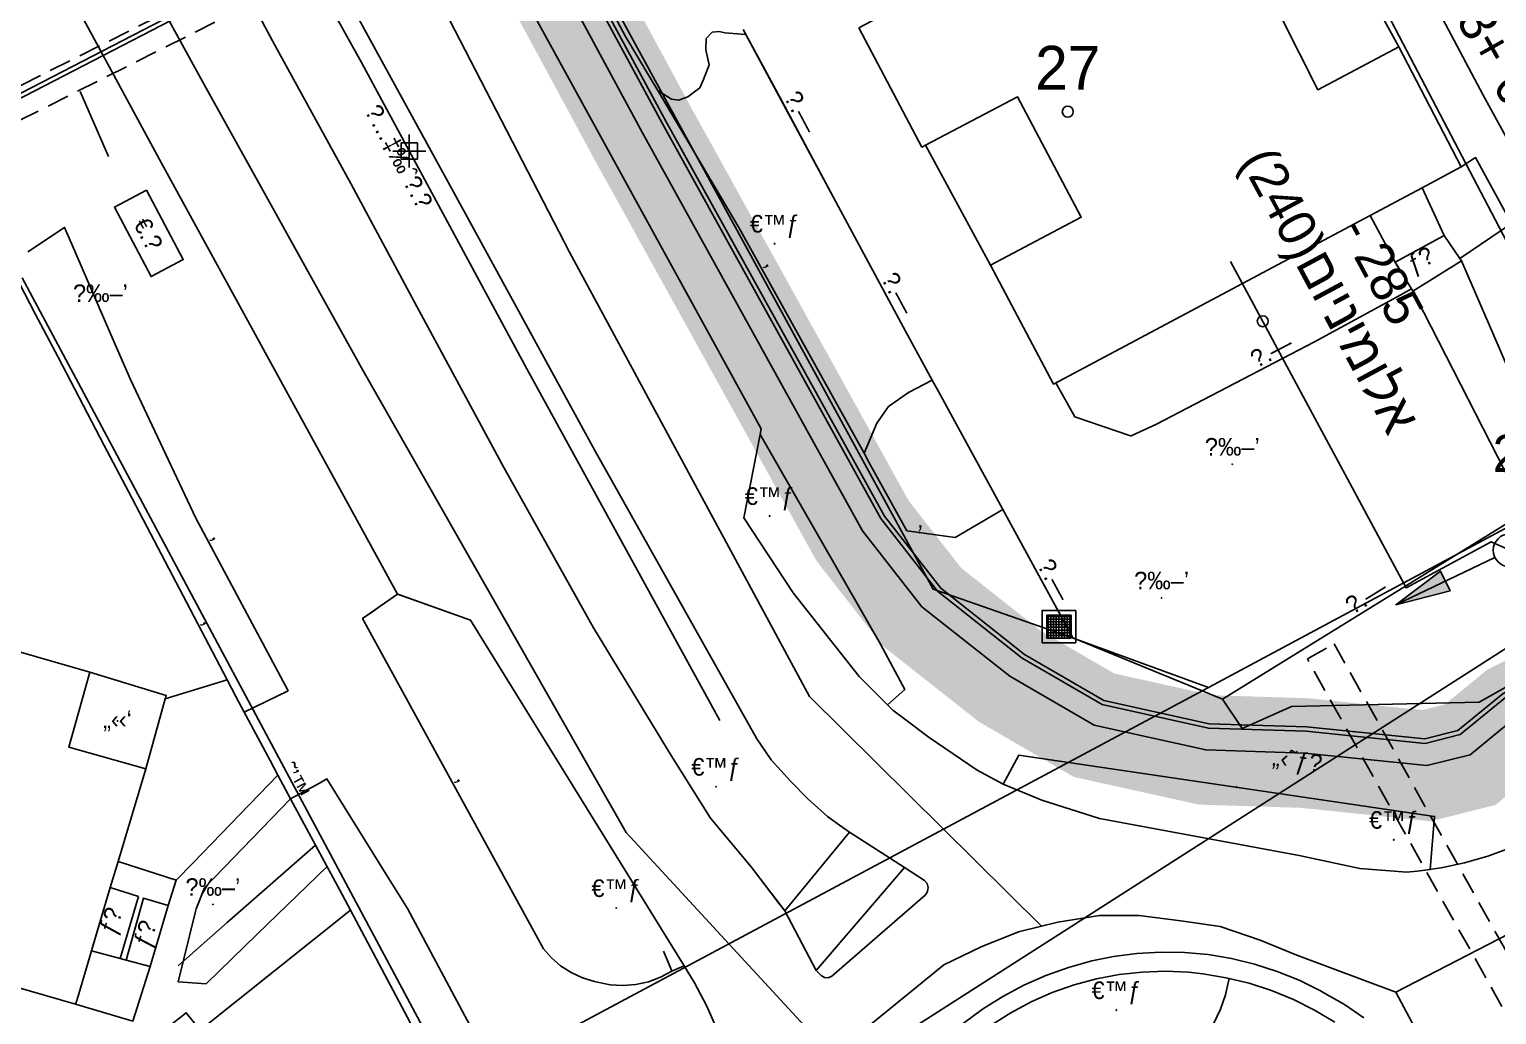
# Model space of a CAD drawing. Header units: metres. Extents: x 218299 to 220222, y 572714 to 574340.
# Drawn here: x 219302.8 to 219369.7, y 573796.1 to 573841 of the extents above; entities that cross this region are included whole.
import ezdxf
from ezdxf.enums import TextEntityAlignment as Align

# ---------------------------------------------------------------- set-up
doc = ezdxf.new("R2010")
doc.units = ezdxf.units.M
doc.header["$MEASUREMENT"] = 0
doc.header["$PDMODE"] = 66
doc.header["$PDSIZE"] = 0.75
doc.linetypes.add('DASH15', pattern=[1.5, 1, -0.5])
for name, color, linetype in [('1601', 44, 'LANDBORDER'), ('1602', 44, 'Continuous'), ('1603', 44, 'Continuous'), ('6011', 10, 'Continuous'), ('6082', 1, 'CABLEUNDPROPOSE03'), ('6151', 102, 'CABLEUNDEXIST03'), ('6311', 7, 'Continuous'), ('6541', 7, 'Continuous'), ('6701', 7, 'DASH15'), ('6910', 102, 'Continuous'), ('6916', 7, 'Continuous'), ('7131', 4, 'Continuous'), ('A_POINTS', 2, 'Continuous'), ('M2200', 253, 'Continuous'), ('M2207', 253, 'Continuous'), ('M2211', 253, 'Continuous'), ('M2401', 7, 'Continuous'), ('M2404', 7, 'Continuous'), ('M2407', 253, 'Continuous'), ('M2408', 253, 'Continuous'), ('M2412', 253, 'Continuous'), ('M2420', 253, 'Continuous'), ('m2440', 253, 'Continuous'), ('m2511', 253, 'Continuous'), ('M2601', 253, 'Continuous'), ('M2602', 253, 'Continuous'), ('M2605', 253, 'Continuous'), ('M2612', 253, 'Continuous'), ('M2804', 253, 'Continuous'), ('M2809', 253, 'Continuous'), ('m5260', 253, 'Continuous'), ('PLTMarker', 51, 'Continuous')]:
    doc.layers.add(name, color=color, linetype=linetype)
doc.styles.add('HEBTXT', font='HEBTXT')
doc.styles.add('MAVAT_HEBTXT', font='HEBTXT')
doc.linetypes.add('CABLEUNDEXIST03', pattern='A,3.5,[222,elecad.shx,S=0.01,R=0,X=0,Y=0],1.5', length=5)
doc.linetypes.add('CABLEUNDPROPOSE03', pattern='A,2,[222,elecad.shx,S=0.01,R=0,X=0,Y=0],2,-1', length=5)
doc.linetypes.add('LANDBORDER', pattern='A,6.25,[208,elecad.shx,S=0.02,R=0,X=-0.6,Y=0],12.5,[208,elecad.shx,S=0.02,R=180,X=0.6,Y=0],6.25', length=25)

# ---------------------------------------------------------------- blocks, each defined once
blk = doc.blocks.new('6910')
at = {"layer": 'A_POINTS'}
blk.add_circle((0, 0), 0.25, dxfattribs=at)
at = {"color": 0, "style": 'HEBTXT', "flags": 1}
blk.add_attdef('CODE', (-2.918, 6.399), '', height=1.7, dxfattribs=at)
at = {"color": 0, "style": 'HEBTXT'}
for tag, p in [('PATH', (0.169, 4.708)), ('HTCH', (0.169, 2.708))]:
    blk.add_attdef(tag, text='', height=1.7, dxfattribs=at).set_placement(p, align=Align.MIDDLE_CENTER)
blk = doc.blocks.new('6311')
at = {"color": 0}
for p, q in [((0.188, -0.726), (0.188, 0.726)), ((0.219, -0.717), (0.219, 0.717)), ((0.25, -0.707), (0.25, 0.707)), ((0.281, -0.695), (0.281, 0.695)), ((0.312, -0.682), (0.312, 0.682)), ((0.344, -0.667), (0.344, 0.667)), ((0.375, -0.65), (0.375, 0.65)), ((0.406, -0.63), (0.406, 0.63)), ((0.438, -0.609), (0.438, 0.609)), ((0.469, -0.585), (0.469, 0.585)), ((0.5, -0.559), (0.5, 0.559)), ((0.531, -0.529), (0.531, 0.529)), ((0.562, -0.496), (0.562, 0.496)), ((0.594, -0.458), (0.594, 0.458)), ((0.625, -0.415), (0.625, 0.415)), ((0.656, -0.363), (0.656, 0.363)), ((0.688, -0.3), (0.688, 0.3)), ((0.719, -0.214), (0.719, 0.214))]:
    blk.add_line(p, q, dxfattribs=at)
blk.add_circle((0, 0), 0.75, dxfattribs=at)
at = {"color": 0, "style": 'HEBTXT'}
blk.add_attdef('POLE_NUM', (1.75, 1.75), '', height=1.7, dxfattribs=at)
at = {"color": 0, "style": 'HEBTXT', "flags": 1}
blk.add_attdef('MAP_TYPE', (1.734, -1.264), '', height=1.7, dxfattribs=at)
blk = doc.blocks.new('6541')
at = {"color": 0}
blk.add_lwpolyline([(0.75, -0.002), (5.75, -0.002), (3.25, 0.498), (3.25, -0.502), (5.75, -0.002)], dxfattribs=at)
blk.add_solid([(3.25, -0.502), (3.25, 0.498), (5.75, -0.002)], dxfattribs=at)
blk = doc.blocks.new('1603')
at = {"layer": 'A_POINTS'}
blk.add_circle((0, 0), 0.25, dxfattribs=at)
at = {"color": 0, "style": 'HEBTXT'}
blk.add_attdef('PARCEL_NUM', text='', height=2, dxfattribs=at).set_placement((0, 1), align=Align.CENTER)
at = {"color": 0, "style": 'HEBTXT', "flags": 1}
blk.add_attdef('LOT_NUM', text='', height=2, dxfattribs=at).set_placement((0, -2.5), align=Align.CENTER)
blk = doc.blocks.new('6916')
at = {"layer": 'A_POINTS'}
blk.add_circle((0, 0), 0.25, dxfattribs=at)
at = {"color": 0, "style": 'HEBTXT'}
for tag, p in [('HTCH', (0.006, 3.527)), ('PIPE', (0.049, 1.33))]:
    blk.add_attdef(tag, text='', height=1.7, dxfattribs=at).set_placement(p, align=Align.MIDDLE_CENTER)
blk = doc.blocks.new('M2804')
blk.add_circle((0, 0), 0.025)
at = {"style": 'MAVAT_HEBTXT'}
blk.add_attdef('NAME', text='', height=0.8, dxfattribs=at).set_placement((0, 1.59), align=Align.MIDDLE)
blk = doc.blocks.new('5260')
h = blk.add_hatch()
h.set_pattern_fill('NET', color=256, scale=2, style=0)
h.paths.add_polyline_path([(1.17, 1.06), (-1.04, 1.06), (-1.04, -1.02), (1.17, -1.02)])
for points in [[(1.6, 1.49), (1.6, -1.45), (-1.47, -1.45), (-1.47, 1.49)], [(1.17, 1.06), (1.17, -1.02), (-1.04, -1.02), (-1.04, 1.06)]]:
    blk.add_lwpolyline(points, close=True)
at = {"style": 'HEBTXT'}
blk.add_attdef('HEIGHT', (1.94, 1.56), '', height=0.8, dxfattribs=at)
blk = doc.blocks.new('M2207')
blk.add_circle((0, 0), 0.025)
at = {"style": 'MAVAT_HEBTXT'}
blk.add_attdef('NAME', text='', height=0.8, dxfattribs=at).set_placement((0, 1.59), align=Align.MIDDLE)
blk = doc.blocks.new('M2211')
blk.add_circle((0, 0), 0.025)
at = {"style": 'MAVAT_HEBTXT'}
blk.add_attdef('NAME', text='', height=0.8, dxfattribs=at).set_placement((0, 1.59), align=Align.MIDDLE)
blk = doc.blocks.new('M2408')
blk.add_circle((0, 0), 0.025)
at = {"style": 'MAVAT_HEBTXT'}
blk.add_attdef('NAME', text='', height=0.8, dxfattribs=at).set_placement((0, 1.59), align=Align.MIDDLE)
blk = doc.blocks.new('M2412')
blk.add_circle((0, 0), 0.025)
at = {"style": 'MAVAT_HEBTXT'}
blk.add_attdef('NAME', text='', height=0.8, dxfattribs=at).set_placement((0, 1.59), align=Align.MIDDLE)
blk = doc.blocks.new('M2601')
blk.add_circle((0, 0), 0.025)
at = {"style": 'MAVAT_HEBTXT'}
blk.add_attdef('NAME', text='', height=0.8, dxfattribs=at).set_placement((0, 1.59), align=Align.MIDDLE)
blk = doc.blocks.new('M2605')
blk.add_circle((0, 0), 0.025)
at = {"style": 'MAVAT_HEBTXT'}
blk.add_attdef('NAME', text='', height=0.8, dxfattribs=at).set_placement((0, 1.59), align=Align.MIDDLE)
blk = doc.blocks.new('M2612')
blk.add_circle((0, 0), 0.025)
at = {"style": 'MAVAT_HEBTXT'}
blk.add_attdef('NAME', text='', height=0.8, dxfattribs=at).set_placement((0, 1.59), align=Align.MIDDLE)
blk = doc.blocks.new('M2809')
blk.add_circle((0, 0), 0.025)
at = {"style": 'MAVAT_HEBTXT'}
blk.add_attdef('NAME', text='', height=0.8, dxfattribs=at).set_placement((0, 1.59), align=Align.MIDDLE)
blk = doc.blocks.new('2511')
blk.add_point((0, 0))
at = {"style": 'HEBTXT'}
blk.add_attdef('TYPE', text='', height=0.8, dxfattribs=at).set_placement((0, 1.12), align=Align.MIDDLE)
blk = doc.blocks.new('111')
at = {"layer": 'M2200'}
blk.add_polyline3d([(219340.636, 573841.058, 610.74), (219359.427, 573850.993, 610.635), (219359.427, 573850.993, 610.635), (219362.27, 573845.616, 610.53), (219362.275, 573845.586, 610.574), (219362.275, 573845.586, 610.574), (219359.655, 573844.144, 610.574), (219360.726, 573841.999, 609.314), (219359.869, 573841.545, 610.574), (219361.546, 573838.24, 610.53), (219365.235, 573840.19, 610.53), (219365.235, 573840.19, 610.53), (219368.078, 573834.723, 610.426), (219368.078, 573834.723, 610.426), (219366.293, 573833.772, 610.436), (219363.931, 573832.514, 610.449), (219349.502, 573824.83, 610.53), (219346.636, 573830.251, 610.635), (219346.636, 573830.251, 610.635), (219350.762, 573832.433, 610.635), (219347.859, 573837.925, 610.53), (219343.672, 573835.712, 610.53), (219343.508, 573835.625, 610.53)], close=True, dxfattribs=at)
blk.add_polyline3d([(219288.58, 573816.613, 593.092), (219305.602, 573811.712, 593.017), (219305.602, 573811.712, 593.017), (219304.634, 573808.288, 593.017), (219304.634, 573808.288, 593.017), (219308.145, 573807.3, 593.017), (219308.145, 573807.3, 593.017), (219308.145, 573807.3, 593.017), (219306.888, 573803.085, 593.032), (219306.888, 573803.085, 593.032), (219306.531, 573801.889, 593.036), (219305.69, 573799.068, 593.046), (219305.675, 573799.017, 593.046), (219305.014, 573796.801, 593.054), (219304.949, 573796.584, 593.055), (219304.949, 573796.584, 593.055), (219284.057, 573802.612, 593.055)], dxfattribs=at)
at = {"layer": 'M2207'}
for points in [[(219308.145, 573807.3, 587.617), (219309.036, 573810.494, 587.617), (219309.077, 573810.643, 587.617), (219309.077, 573810.643, 587.617), (219305.602, 573811.712, 587.617), (219304.634, 573808.288, 587.617), (219308.145, 573807.3, 587.617)], [(219319.721, 573793.362, 587.58), (219313.866, 573788.688, 587.58), (219309.288, 573794.403, 587.58), (219309.813, 573794.824, 587.58), (219309.214, 573795.572, 586.83), (219309.987, 573796.191, 586.83), (219310.628, 573795.391, 587.58), (219317.474, 573800.865, 586.755), (219317.474, 573800.865, 586.755), (219320.975, 573794.263, 586.755), (219319.825, 573793.233, 586.755)]]:
    blk.add_polyline3d(points, close=True, dxfattribs=at)
at = {"layer": 'M2211'}
blk.add_polyline3d([(219308.184, 573833.671, 586.623), (219309.857, 573830.505, 586.623), (219308.387, 573829.728, 586.623), (219306.714, 573832.895, 586.623), (219308.184, 573833.671, 586.623)], close=True, dxfattribs=at)
at = {"layer": 'M2401'}
for points in [[(219324.037, 573844.934, 595.067), (219336.183, 573822.79, 595.067), (219336.133, 573822.529, 595.067), (219335.398, 573818.736, 595.067), (219337.635, 573815.328, 595.067), (219340.642, 573811.516, 595.067), (219341.934, 573810.225, 595.067), (219342.184, 573809.975, 595.067), (219342.671, 573809.609, 595.067), (219343.84, 573808.731, 595.067), (219346.024, 573807.235, 595.067), (219347.209, 573806.61, 595.067), (219348.962, 573805.879, 595.067), (219351.601, 573805.037, 595.067), (219360.691, 573803.36, 595.067), (219363.46, 573802.755, 595.067), (219365.593, 573802.597, 595.067), (219366.065, 573802.638, 595.067), (219366.662, 573802.721, 595.067), (219366.716, 573802.729, 595.067), (219367.154, 573802.79, 595.067), (219368.228, 573803.02, 595.067), (219369.283, 573803.327, 595.067), (219370.313, 573803.709, 595.067)], [(219371.154, 573834.202, 595.067), (219369.081, 573838, 595.067), (219365.894, 573843.992, 595.067), (219364.416, 573846.832, 595.067), (219361.81, 573851.678, 595.067), (219360.158, 573854.929, 595.067), (219359.86, 573855.516, 595.067), (219358.25, 573858.365, 595.067), (219358.235, 573858.393, 595.067), (219357.638, 573859.45, 595.067), (219354.909, 573864.446, 595.067), (219359.255, 573866.867, 595.067), (219360.326, 573867.464, 595.067), (219369.683, 573872.39, 595.067)], [(219310.027, 573847.729, 581.248), (219314.026, 573840.271, 581.248), (219317.497, 573833.945, 581.248), (219320.499, 573828.362, 581.248), (219324.461, 573821.033, 581.248), (219328.551, 573813.732, 581.248), (219332.08, 573807.915, 581.248), (219333.88, 573805.048, 581.248), (219335.729, 573802.845, 581.248), (219337.255, 573800.829, 581.248), (219338.683, 573798.112, 581.248), (219338.867, 573797.937, 581.248), (219338.908, 573797.892, 581.248), (219339.061, 573797.802, 581.248), (219339.238, 573797.788, 581.248), (219339.403, 573797.852, 581.248), (219343.658, 573801.554, 581.248), (219343.662, 573801.557, 581.248), (219343.765, 573801.714, 581.248), (219343.793, 573801.899, 581.248), (219343.743, 573802.079, 581.248), (219343.623, 573802.222, 581.248), (219342.712, 573802.804, 581.248), (219340.209, 573804.42, 581.248), (219339.747, 573804.743, 581.248), (219339.197, 573805.128, 581.248), (219338.302, 573805.936, 581.248), (219337.525, 573806.739, 581.248), (219336.639, 573807.712, 581.248), (219335.992, 573808.671, 581.248), (219328.604, 573821.809, 581.248), (219322.182, 573833.566, 581.248), (219317.147, 573842.746, 581.248)], [(219334.108, 573795.59, 576.334), (219333.684, 573796.523, 576.334), (219333.287, 573797.291, 576.334), (219333.15, 573797.546, 576.334), (219332.811, 573798.094, 576.334), (219332.667, 573798.327, 576.334), (219322.942, 573814.079, 576.334), (219319.622, 573815.254, 576.334), (219319.617, 573815.264, 576.334), (219308.771, 573835.068, 576.334), (219297.972, 573854.979, 576.334)], [(219345.377, 573795.706, 585.508), (219346.26, 573796.355, 585.508), (219347.188, 573796.937, 585.508), (219348.155, 573797.451, 585.508), (219349.157, 573797.892, 585.508), (219350.189, 573798.259, 585.508), (219351.245, 573798.549, 585.508), (219352.231, 573798.748, 585.508), (219353.303, 573798.89, 585.508), (219354.383, 573798.953, 585.508), (219355.464, 573798.935, 585.508), (219356.54, 573798.838, 585.508), (219357.607, 573798.662, 585.508), (219358.658, 573798.407, 585.508), (219359.687, 573798.075, 585.508), (219360.688, 573797.668, 585.508), (219361.657, 573797.188, 585.508), (219361.819, 573797.098, 585.508), (219362.75, 573796.565, 585.508), (219363.639, 573795.964, 585.508)], [(219346.659, 573795.628, 584.894), (219347.55, 573796.192, 584.894), (219348.48, 573796.687, 584.894), (219349.446, 573797.111, 584.894), (219350.441, 573797.46, 584.894), (219351.459, 573797.732, 584.894), (219352.496, 573797.927, 584.894), (219353.544, 573798.042, 584.894), (219354.598, 573798.078, 584.894), (219355.651, 573798.033, 584.894), (219356.303, 573797.966, 584.894), (219357.365, 573797.787, 584.894), (219358.412, 573797.531, 584.894), (219359.436, 573797.197, 584.894), (219360.433, 573796.788, 584.894), (219361.397, 573796.307, 584.894), (219362.323, 573795.755, 584.894)]]:
    blk.add_polyline3d(points, dxfattribs=at)
at = {"layer": 'M2404'}
for points in [[(219369.683, 573872.39, 593.529), (219360.326, 573867.464, 593.529), (219359.255, 573866.867, 593.529), (219354.909, 573864.446, 593.529), (219357.638, 573859.45, 593.529), (219358.235, 573858.393, 593.529), (219358.25, 573858.365, 593.529), (219359.86, 573855.516, 593.529), (219360.158, 573854.929, 593.529), (219361.81, 573851.678, 593.529), (219364.416, 573846.832, 593.529), (219365.894, 573843.992, 593.529), (219369.081, 573838, 593.529), (219371.154, 573834.202, 593.529)], [(219370.313, 573803.709, 593.529), (219369.283, 573803.327, 593.529), (219368.228, 573803.02, 593.529), (219367.154, 573802.79, 593.529), (219366.716, 573802.729, 593.529), (219366.662, 573802.721, 593.529), (219366.065, 573802.638, 593.529), (219365.593, 573802.597, 593.529), (219363.46, 573802.755, 593.529), (219360.691, 573803.36, 593.529), (219351.601, 573805.037, 593.529), (219348.962, 573805.879, 593.529), (219347.209, 573806.61, 593.529), (219346.024, 573807.235, 593.529), (219343.84, 573808.731, 593.529), (219342.671, 573809.609, 593.529), (219342.184, 573809.975, 593.529), (219341.934, 573810.225, 593.529), (219340.642, 573811.516, 593.529), (219337.635, 573815.328, 593.529), (219335.398, 573818.736, 593.529), (219336.133, 573822.529, 593.529), (219336.183, 573822.79, 593.529), (219324.037, 573844.934, 593.529)], [(219334.108, 573795.59, 576.334), (219333.684, 573796.523, 576.334), (219333.287, 573797.291, 576.334), (219333.15, 573797.546, 576.334), (219332.811, 573798.094, 576.334), (219332.667, 573798.327, 576.334), (219322.942, 573814.079, 576.334), (219319.622, 573815.254, 576.334), (219319.617, 573815.264, 576.334), (219308.771, 573835.068, 576.334), (219297.972, 573854.979, 576.334)], [(219306.906, 573861.037, 583.558), (219307.127, 573860.834, 583.558), (219307.687, 573860.003, 583.558), (219309.055, 573857.546, 583.558), (219310.379, 573855.128, 583.558), (219311.13, 573853.805, 583.558), (219313.008, 573850.367, 583.558), (219317.147, 573842.746, 583.558), (219322.182, 573833.566, 583.558), (219328.604, 573821.809, 583.558), (219335.992, 573808.671, 583.558), (219336.639, 573807.712, 583.558), (219337.525, 573806.739, 583.558), (219338.302, 573805.936, 583.558), (219339.197, 573805.128, 583.558), (219339.747, 573804.743, 583.558), (219340.209, 573804.42, 583.558)], [(219337.255, 573800.829, 584.832), (219335.729, 573802.845, 584.832), (219333.88, 573805.048, 584.832), (219332.08, 573807.915, 584.832), (219328.551, 573813.732, 584.832), (219324.461, 573821.033, 584.832), (219320.499, 573828.362, 584.832), (219317.497, 573833.945, 584.832), (219314.026, 573840.271, 584.832), (219310.027, 573847.729, 584.832), (219305.553, 573855.966, 584.832), (219303.885, 573859.317, 584.832)], [(219342.712, 573802.804, 584.907), (219343.623, 573802.222, 584.907), (219343.743, 573802.079, 584.907), (219343.793, 573801.899, 584.907), (219343.765, 573801.714, 584.907), (219343.662, 573801.557, 584.907), (219343.658, 573801.554, 584.907), (219339.403, 573797.852, 584.907), (219339.238, 573797.788, 584.907), (219339.061, 573797.802, 584.907), (219338.908, 573797.892, 584.907), (219338.867, 573797.937, 584.907), (219338.683, 573798.112, 584.907)], [(219345.377, 573795.706, 585.508), (219346.26, 573796.355, 585.508), (219347.188, 573796.937, 585.508), (219348.155, 573797.451, 585.508), (219349.157, 573797.892, 585.508), (219350.189, 573798.259, 585.508), (219351.245, 573798.549, 585.508), (219352.231, 573798.748, 585.508), (219353.303, 573798.89, 585.508), (219354.383, 573798.953, 585.508), (219355.464, 573798.935, 585.508), (219356.54, 573798.838, 585.508), (219357.607, 573798.662, 585.508), (219358.658, 573798.407, 585.508), (219359.687, 573798.075, 585.508), (219360.688, 573797.668, 585.508), (219361.657, 573797.188, 585.508), (219361.819, 573797.098, 585.508), (219362.75, 573796.565, 585.508), (219363.639, 573795.964, 585.508)], [(219346.659, 573795.628, 584.894), (219347.55, 573796.192, 584.894), (219348.48, 573796.687, 584.894), (219349.446, 573797.111, 584.894), (219350.441, 573797.46, 584.894), (219351.459, 573797.732, 584.894), (219352.496, 573797.927, 584.894), (219353.544, 573798.042, 584.894), (219354.598, 573798.078, 584.894), (219355.651, 573798.033, 584.894), (219356.303, 573797.966, 584.894), (219357.365, 573797.787, 584.894), (219358.412, 573797.531, 584.894), (219359.436, 573797.197, 584.894), (219360.433, 573796.788, 584.894), (219361.397, 573796.307, 584.894), (219362.323, 573795.755, 584.894)]]:
    blk.add_polyline3d(points, dxfattribs=at)
at = {"layer": 'M2407'}
for points in [[(219367.299, 573831.6, 587.604), (219366.293, 573833.772, 587.814)], [(219365.065, 573830.385, 587.604), (219363.931, 573832.514, 587.604)], [(219368.085, 573830.445, 587.128), (219369.554, 573827.048, 587.035)], [(219365.871, 573829.071, 586.918), (219366.375, 573828.085, 586.883)], [(219366.375, 573828.085, 586.883), (219370.399, 573820.223, 586.603)], [(219369.554, 573827.048, 587.035), (219371.411, 573822.752, 586.918), (219372.22, 573821.385, 586.813)], [(219314.165, 573807.021, 584.549), (219310.287, 573803.012, 584.549)], [(219310.402, 573800.75, 584.545), (219310.445, 573800.925, 584.549), (219310.816, 573801.883, 584.549), (219314.747, 573805.938, 584.549)], [(219310.287, 573803.012, 584.549), (219309.527, 573802.227, 584.549)], [(219316.405, 573802.854, 584.399), (219313.228, 573799.77, 584.399)], [(219313.228, 573799.77, 584.399), (219310.901, 573797.511, 584.399), (219309.628, 573797.6, 584.474), (219310.402, 573800.75, 584.545)]]:
    blk.add_polyline3d(points, dxfattribs=at)
at = {"layer": 'M2408'}
for points in [[(219362.275, 573845.586, 587.88), (219365.235, 573840.19, 587.88)], [(219341.934, 573810.225, 584.899), (219342.327, 573810.57, 584.899), (219342.721, 573810.915, 584.899), (219341.616, 573812.981, 584.899), (219336.133, 573822.529, 584.899)], [(219371.052, 573818.688, 586.301), (219373.442, 573814.866, 586.301), (219374.085, 573813.837, 586.301), (219370.181, 573811.072, 586.301), (219369.867, 573810.894, 586.301), (219368.885, 573810.341, 586.301), (219360.343, 573810.144, 586.301), (219359.053, 573809.567, 586.301), (219358.09, 573809.136, 586.301), (219357.195, 573810.481, 586.301)], [(219319.617, 573815.264, 584.43), (219318.821, 573814.709, 584.43), (219318.423, 573814.432, 584.43), (219318.026, 573814.155, 584.43)], [(219366.662, 573802.721, 585.883), (219366.86, 573805.135, 585.883), (219347.92, 573807.932, 585.883), (219347.209, 573806.61, 585.883)], [(219340.209, 573804.42, 584.832), (219337.255, 573800.829, 584.832)], [(219338.683, 573798.112, 584.832), (219342.712, 573802.804, 584.832)], [(219332.667, 573798.327, 584.651), (219332.53, 573798.265, 584.651), (219332.392, 573798.203, 584.651), (219332.255, 573798.141, 584.651), (219332.117, 573798.079, 584.651)]]:
    blk.add_polyline3d(points, dxfattribs=at)
at = {"layer": 'M2412'}
for points in [[(219365.065, 573830.385, 587.709), (219365.065, 573830.385, 587.709), (219367.299, 573831.6, 587.709), (219367.299, 573831.6, 587.709), (219368.015, 573830.558, 587.289), (219368.085, 573830.445, 587.289), (219368.085, 573830.445, 587.289), (219365.871, 573829.071, 587.289), (219365.871, 573829.071, 587.289), (219365.811, 573829.163, 587.289), (219365.071, 573830.375, 587.705)], [(219307.811, 573801.485, 586.145), (219306.977, 573798.665, 587.945), (219305.675, 573799.017, 587.945), (219306.531, 573801.889, 586.145)], [(219309.171, 573801.069, 586.145), (219308.347, 573798.301, 584.72), (219307.248, 573798.593, 584.72), (219308.045, 573801.416, 586.145)]]:
    blk.add_polyline3d(points, close=True, dxfattribs=at)
at = {"layer": 'M2420'}
for points in [[(219365.096, 573797.122), (219392.439, 573811.276), (219429.974, 573831.307), (219433.215, 573833.769), (219469.14, 573853.062), (219510.705, 573873.01), (219550.441, 573890.409), (219551.645, 573890.903), (219560.887, 573894.512), (219572.462, 573899.033), (219655.707, 573935.374), (219664.194, 573940.008), (219678.236, 573945.335), (219725.786, 573965.457), (219733.221, 573968.857), (219744.375, 573973.947), (219829.058, 574010.769)], [(219271.658, 573928.257), (219287.628, 573903.216), (219303.842, 573873.628), (219309.556, 573863.428), (219320.563, 573844.201), (219327.453, 573830.845), (219338.383, 573810.6), (219348.953, 573800.13)], [(219262.7, 573923.19), (219278.664, 573898.004), (219294.397, 573868.441), (219300.023, 573858.1), (219310.828, 573838.455), (219318.051, 573825.43), (219330.028, 573804.409), (219339.414, 573794.23)], [(219368, 573791.69), (219365.096, 573797.122), (219360.59, 573798.81), (219358.91, 573799.5), (219357.09, 573800.12), (219355.3, 573800.38), (219353.41, 573800.62), (219351.59, 573800.62), (219349.7, 573800.31), (219348.953, 573800.13), (219347.91, 573799.88), (219346.2, 573799.19), (219344.5, 573798.38), (219339.414, 573794.23)]]:
    blk.add_lwpolyline(points, dxfattribs=at)
at = {"layer": 'm2440'}
blk.add_polyline3d([(219346.659, 573795.628, 585.111), (219347.55, 573796.192, 585.158), (219348.48, 573796.687, 585.205), (219349.446, 573797.111, 585.251), (219350.441, 573797.46, 585.296), (219351.459, 573797.732, 585.341), (219352.496, 573797.927, 585.384), (219353.544, 573798.042, 585.425), (219354.598, 573798.078, 585.465), (219355.651, 573798.033, 585.503), (219356.303, 573797.966, 585.525), (219357.365, 573797.787, 585.557), (219357.493, 573797.756, 585.561), (219358.412, 573797.531, 585.586), (219359.436, 573797.197, 585.612), (219360.433, 573796.788, 585.635), (219361.397, 573796.307, 585.654), (219362.323, 573795.755, 585.669)], dxfattribs=at)
at = {"layer": 'm2511'}
blk.add_polyline3d([(219304.269, 573860.2, 584.317), (219306.975, 573856.574, 584.317), (219308.827, 573854.353, 584.317), (219310.775, 573852.425, 584.317), (219317.968, 573839.488, 584.317), (219325.506, 573825.53, 584.317), (219334.304, 573809.509, 584.317)], dxfattribs=at)
at = {"layer": 'M2601'}
for points in [[(219327.607, 573845.169, 584.295), (219330.008, 573840.667, 584.58)], [(219330.008, 573840.667, 584.58), (219331.128, 573838.777, 584.646)], [(219331.128, 573838.777, 584.646), (219331.467, 573838.205, 584.665), (219335.164, 573831.968, 584.88), (219335.164, 573831.968, 584.88), (219340.869, 573821.677, 585.104), (219341.088, 573821.281, 585.112)], [(219306.445, 573835.195, 584.917), (219305.162, 573838.165, 584.917)], [(219343.672, 573835.712, 588.024), (219346.636, 573830.251, 588.024)], [(219304.767, 573831.234, 584.527), (219304.45, 573831.968, 584.495), (219304.45, 573831.968, 584.495), (219302.78, 573830.86, 584.495)], [(219306.758, 573826.634, 584.726), (219304.767, 573831.234, 584.527)], [(219302.383, 573829.437, 586.445), (219303.114, 573828.039, 586.468)], [(219303.114, 573828.039, 586.468), (219304.149, 573826.063, 586.499)], [(219312.63, 573809.878, 585.095), (219314.626, 573810.86, 585.095), (219310.427, 573818.725, 584.795), (219307.449, 573825.036, 584.795), (219306.758, 573826.634, 584.726)], [(219304.149, 573826.063, 586.499), (219306.255, 573822.038, 586.563)], [(219306.255, 573822.038, 586.563), (219307.357, 573819.933, 586.597)], [(219341.088, 573821.281, 585.112), (219342.823, 573818.151, 585.18), (219345.018, 573817.838, 585.18), (219347.194, 573819.113, 585.18)], [(219307.357, 573819.933, 586.597), (219311.848, 573811.352, 586.733), (219312.245, 573810.594, 586.745), (219312.63, 573809.878, 586.745), (219312.713, 573809.723, 586.745), (219313.809, 573807.684, 586.745)], [(219326.259, 573799.107, 585.274), (219326.259, 573799.107, 585.274), (219326.259, 573799.107, 585.274), (219318.026, 573814.155, 585.124)], [(219309.036, 573810.494, 585.695), (219311.848, 573811.352, 585.695)], [(219313.809, 573807.684, 586.745), (219314.165, 573807.021, 586.745)], [(219314.747, 573805.938, 585.095), (219316.088, 573806.672, 585.095)], [(219316.088, 573806.672, 585.095), (219316.397, 573806.841, 585.095), (219316.869, 573806.084, 585.117)], [(219314.747, 573805.938, 586.745), (219315.885, 573803.82, 586.745), (219316.985, 573801.774, 586.745)], [(219316.869, 573806.084, 585.117), (219319.087, 573802.525, 585.218)], [(219311.861, 573800.299, 586.148), (219315.885, 573803.82, 586.148)], [(219319.087, 573802.525, 585.218), (219320.076, 573800.938, 585.264), (219325.643, 573790.503, 585.545), (219328.208, 573791.818, 585.545), (219328.56, 573791.802, 585.552), (219328.898, 573791.706, 585.557), (219329.207, 573791.537, 585.561), (219329.47, 573791.303, 585.564), (219329.673, 573791.015, 585.565), (219329.806, 573790.69, 585.565), (219329.863, 573790.342, 585.563), (219329.858, 573790.124, 585.561), (219329.82, 573788.408, 585.486), (219329.593, 573786.668, 585.411), (219329.177, 573784.164, 585.261), (219328.674, 573782.883, 585.261), (219328.22, 573782.008, 585.261), (219327.752, 573781.765, 585.261)], [(219316.985, 573801.774, 586.745), (219317.474, 573800.865, 586.745)], [(219309.615, 573798.335, 586.148), (219311.861, 573800.299, 586.148)], [(219332.117, 573798.079, 585.274), (219331.598, 573797.804, 585.274), (219331.598, 573797.804, 585.274), (219331.598, 573797.804, 585.274), (219331.046, 573797.603, 585.274), (219331.046, 573797.603, 585.274), (219331.046, 573797.603, 585.274), (219330.471, 573797.478, 585.274), (219330.471, 573797.478, 585.274), (219330.471, 573797.478, 585.274), (219329.885, 573797.433, 585.274), (219329.885, 573797.433, 585.274), (219329.885, 573797.433, 585.274), (219329.299, 573797.467, 585.274), (219329.299, 573797.467, 585.274), (219329.299, 573797.467, 585.274), (219328.722, 573797.581, 585.274), (219328.722, 573797.581, 585.274), (219328.722, 573797.581, 585.274), (219328.59, 573797.618, 585.274), (219328.59, 573797.618, 585.274), (219328.59, 573797.618, 585.274), (219328.042, 573797.784, 585.274), (219328.042, 573797.784, 585.274), (219328.042, 573797.784, 585.274), (219327.523, 573798.025, 585.274), (219327.523, 573798.025, 585.274), (219327.523, 573798.025, 585.274), (219327.042, 573798.335, 585.274), (219327.042, 573798.335, 585.274), (219327.042, 573798.335, 585.274), (219326.61, 573798.709, 585.274), (219326.61, 573798.709, 585.274), (219326.61, 573798.709, 585.274), (219326.259, 573799.107, 585.274)], [(219331.729, 573798.993, 585.274), (219332.106, 573798.105, 585.274), (219332.112, 573798.092, 585.274), (219332.117, 573798.079, 585.274), (219332.117, 573798.079, 585.274)]]:
    blk.add_polyline3d(points, dxfattribs=at)
at = {"layer": 'M2602'}
blk.add_polyline3d([(219370.37, 573832.148, 588.286), (219368.721, 573835.152, 588.417), (219368.078, 573834.723, 588.417)], dxfattribs=at)
at = {"layer": 'M2605'}
for points in [[(219339.684, 573832.938, 585.028), (219337.037, 573837.908, 585.028), (219335.355, 573840.992, 584.93)], [(219339.684, 573832.938, 585.551), (219342.757, 573827.248, 585.742), (219342.757, 573827.248, 585.742), (219343.979, 573825.007, 585.887), (219344.259, 573824.494, 585.92)], [(219370.37, 573832.148, 587.83), (219368.015, 573830.558, 587.709), (219368.015, 573830.558, 587.709), (219367.299, 573831.6, 587.709)], [(219365.065, 573830.385, 587.709), (219365.811, 573829.163, 587.709), (219365.811, 573829.163, 587.709), (219365.152, 573828.804, 587.709)], [(219365.152, 573828.804, 587.709), (219361.393, 573826.76, 587.709), (219354.165, 573822.993, 587.709)], [(219353.014, 573822.477, 587.709), (219350.477, 573823.334, 587.709), (219349.599, 573824.882, 587.709)], [(219344.259, 573824.494, 585.92), (219350.381, 573813.268, 586.642), (219357.195, 573810.481, 586.642)], [(219354.165, 573822.993, 587.709), (219353.033, 573822.47, 587.709), (219353.014, 573822.477, 587.709)], [(219357.195, 573810.481, 586.642), (219370.86, 573818.923, 586.939)], [(219306.888, 573803.085, 586.145), (219309.527, 573802.227, 586.145), (219309.171, 573801.069, 586.145)], [(219306.977, 573798.665, 587.945), (219307.248, 573798.593, 587.945), (219308.347, 573798.301, 587.945), (219308.347, 573798.301, 587.945), (219307.556, 573795.807, 587.945), (219304.949, 573796.584, 587.945)]]:
    blk.add_polyline3d(points, dxfattribs=at)
at = {"layer": 'M2612'}
blk.add_polyline3d([(219314.165, 573807.021, 586.745), (219314.747, 573805.938, 586.745)], dxfattribs=at)
at = {"layer": 'M2809'}
for points in [[(219310.027, 573847.729, 583.857), (219314.026, 573840.271, 584.007), (219317.497, 573833.945, 584.157), (219320.499, 573828.362, 584.307), (219324.461, 573821.033, 584.457), (219328.551, 573813.732, 584.682), (219332.08, 573807.915, 584.757), (219333.88, 573805.048, 584.832), (219335.729, 573802.845, 584.757), (219336.974, 573801.2, 584.819), (219337.255, 573800.829, 584.832), (219337.255, 573800.829, 584.832), (219340.209, 573804.42, 584.832), (219339.747, 573804.743, 584.901), (219339.197, 573805.128, 584.865), (219338.302, 573805.936, 584.892), (219337.525, 573806.739, 584.892), (219336.639, 573807.712, 584.892), (219335.992, 573808.671, 584.832), (219328.604, 573821.809, 584.532), (219322.182, 573833.566, 584.232), (219317.147, 573842.746, 584.007)], [(219346.659, 573795.628, 585.111), (219347.55, 573796.192, 585.158), (219348.48, 573796.687, 585.205), (219349.446, 573797.111, 585.251), (219350.441, 573797.46, 585.296), (219351.459, 573797.732, 585.341), (219352.496, 573797.927, 585.384), (219353.544, 573798.042, 585.425), (219354.598, 573798.078, 585.465), (219355.651, 573798.033, 585.503), (219356.303, 573797.966, 585.525), (219357.365, 573797.787, 585.557), (219357.493, 573797.756, 585.561), (219357.482, 573797.687, 585.565), (219357.332, 573797.008, 585.607), (219357.105, 573796.35, 585.641), (219356.804, 573795.722, 585.668)]]:
    blk.add_polyline3d(points, dxfattribs=at)
for points in [[(219331.467, 573838.205, 584.307), (219332.094, 573837.812, 584.307), (219332.424, 573837.768, 584.307), (219332.836, 573837.919, 584.307), (219333.385, 573838.335, 584.307), (219333.548, 573838.714, 584.307), (219333.815, 573839.375, 584.307), (219333.661, 573840.064, 584.307), (219333.669, 573840.569, 584.307), (219333.945, 573840.862, 584.307), (219334.261, 573840.899, 584.307), (219334.525, 573840.839, 584.307), (219335.482, 573840.76, 584.307), (219339.684, 573832.938, 584.307), (219342.757, 573827.248, 584.757), (219343.979, 573825.007, 584.757), (219342.887, 573824.454, 584.757), (219341.986, 573823.815, 584.757), (219341.455, 573823.057, 584.757), (219340.869, 573821.677, 584.757), (219335.164, 573831.968, 584.397)], [(219336.133, 573822.529, 584.674), (219341.616, 573812.981, 584.899), (219342.721, 573810.915, 584.899), (219341.934, 573810.225, 584.899), (219340.642, 573811.516, 584.899), (219337.635, 573815.328, 584.749), (219335.398, 573818.736, 584.674)], [(219332.667, 573798.327, 584.651), (219332.392, 573798.203, 584.651), (219332.117, 573798.079, 584.651), (219331.598, 573797.804, 584.651), (219331.046, 573797.603, 584.726), (219330.471, 573797.478, 584.726), (219329.885, 573797.433, 584.726), (219329.299, 573797.467, 584.726), (219328.722, 573797.581, 584.726), (219328.59, 573797.618, 584.726), (219328.042, 573797.784, 584.801), (219327.523, 573798.025, 584.801), (219327.042, 573798.335, 584.801), (219326.61, 573798.709, 584.801), (219326.259, 573799.107, 584.801), (219318.026, 573814.155, 584.43), (219319.617, 573815.264, 584.43), (219322.942, 573814.079, 584.58)], [(219366.86, 573805.135, 586.033), (219347.92, 573807.932, 585.208), (219347.209, 573806.61, 585.208), (219348.962, 573805.879, 585.274), (219351.601, 573805.037, 585.274), (219360.691, 573803.36, 585.724), (219363.46, 573802.755, 585.807), (219365.593, 573802.597, 585.874), (219366.065, 573802.638, 585.876), (219366.662, 573802.721, 585.883)]]:
    blk.add_polyline3d(points, close=True, dxfattribs=at)
at = {"layer": 'M2207'}
ref = blk.add_blockref('M2207', (219306.857, 573809.487), dxfattribs=dict(at, xscale=0.5, yscale=0.5, zscale=0.5))
ref.add_attrib('NAME', '„‹‹‘', dxfattribs={"layer": '0', "height": 0.8, "style": 'MAVAT_HEBTXT'}).set_placement((219306.857, 573809.487), align=Align.MIDDLE)
at = {"layer": 'M2211'}
ref = blk.add_blockref('M2211', (219307.559, 573831.295), dxfattribs=dict(at, xscale=0.5, yscale=0.5, zscale=0.5))
ref.add_attrib('NAME', '€.\x9a', dxfattribs={"layer": '0', "height": 0.8, "rotation": 297.84034, "style": 'MAVAT_HEBTXT'}).set_placement((219308.263, 573831.666), align=Align.MIDDLE)
at = {"layer": 'M2408'}
ref = blk.add_blockref('M2408', (219357.845, 573806.467), dxfattribs=dict(at, xscale=0.5, yscale=0.5, zscale=0.5))
ref.add_attrib('NAME', '„‹˜ƒ\x8e', dxfattribs={"layer": '0', "height": 0.8, "rotation": 351.59785, "style": 'MAVAT_HEBTXT'}).set_placement((219360.602, 573807.589), align=Align.MIDDLE)
at = {"layer": 'M2412'}
ref = blk.add_blockref('M2412', (219366, 573830.894), dxfattribs=dict(at, xscale=0.5, yscale=0.5, zscale=0.5))
ref.add_attrib('NAME', 'ƒ\x8e', dxfattribs={"layer": '0', "height": 0.8, "rotation": 28.5406, "style": 'MAVAT_HEBTXT'}).set_placement((219366.263, 573830.411), align=Align.MIDDLE)
ref = blk.add_blockref('M2412', (219306.124, 573800.522), dxfattribs=dict(at, xscale=0.4999999999999999, yscale=0.4999999999999999, zscale=0.4999999999999999, rotation=138.0904093040227))
ref.add_attrib('NAME', 'ƒ\x8e', dxfattribs={"layer": '0', "height": 0.8, "rotation": 71.08729, "style": 'MAVAT_HEBTXT'}).set_placement((219306.644, 573800.344), align=Align.MIDDLE)
ref = blk.add_blockref('M2412', (219308.731, 573799.591), dxfattribs=dict(at, xscale=0.4999999999999998, yscale=0.4999999999999998, zscale=0.4999999999999998, rotation=139.297449900904))
ref.add_attrib('NAME', 'ƒ\x8e', dxfattribs={"layer": '0', "height": 0.8, "rotation": 72.29433, "style": 'MAVAT_HEBTXT'}).set_placement((219308.207, 573799.758), align=Align.MIDDLE)
at = {"layer": 'm2511'}
ref = blk.add_blockref('2511', (219320.15, 573835.449, 584.317), dxfattribs=dict(at, xscale=0.5, yscale=0.5, zscale=0.5))
ref.add_attrib('TYPE', '\x9a…‡‰ˆ\x81.\x8e', dxfattribs={"layer": '0', "height": 0.8, "rotation": 298.37065, "style": 'HEBTXT'}).set_placement((219319.666, 573835.187, 584.317), align=Align.MIDDLE)
at = {"layer": 'M2601'}
ref = blk.add_blockref('M2601', (219336.207, 573830.087), dxfattribs=dict(at, xscale=0.5, yscale=0.5, zscale=0.5))
ref.add_attrib('NAME', '‚', dxfattribs={"layer": '0', "height": 0.8, "rotation": 298.99925, "style": 'MAVAT_HEBTXT'}).set_placement((219336.688, 573830.354), align=Align.MIDDLE)
ref = blk.add_blockref('M2601', (219310.998, 573817.656), dxfattribs=dict(at, xscale=0.5, yscale=0.5, zscale=0.5))
ref.add_attrib('NAME', '‚', dxfattribs={"layer": '0', "height": 0.8, "rotation": 298.09978, "style": 'MAVAT_HEBTXT'}).set_placement((219311.483, 573817.915), align=Align.MIDDLE)
ref = blk.add_blockref('M2601', (219343.397, 573818.069), dxfattribs=dict(at, xscale=0.5, yscale=0.5, zscale=0.5))
ref.add_attrib('NAME', '‚', dxfattribs={"layer": '0', "height": 0.8, "rotation": 351.8931, "style": 'MAVAT_HEBTXT'}).set_placement((219343.474, 573818.614), align=Align.MIDDLE)
ref = blk.add_blockref('M2601', (219310.567, 573813.8), dxfattribs=dict(at, xscale=0.5, yscale=0.5, zscale=0.5))
ref.add_attrib('NAME', '‚', dxfattribs={"layer": '0', "height": 0.8, "rotation": 297.62685, "style": 'MAVAT_HEBTXT'}).set_placement((219311.054, 573814.055), align=Align.MIDDLE)
ref = blk.add_blockref('M2601', (219322.142, 573806.631), dxfattribs=dict(at, xscale=0.5, yscale=0.5, zscale=0.5))
ref.add_attrib('NAME', '‚', dxfattribs={"layer": '0', "height": 0.8, "rotation": 298.68385, "style": 'MAVAT_HEBTXT'}).set_placement((219322.625, 573806.895), align=Align.MIDDLE)
at = {"layer": 'M2605'}
ref = blk.add_blockref('M2605', (219337.534, 573836.974), dxfattribs=dict(at, xscale=0.5, yscale=0.5, zscale=0.5))
ref.add_attrib('NAME', '\x9a.—', dxfattribs={"layer": '0', "height": 0.8, "rotation": 298.0402, "style": 'MAVAT_HEBTXT'}).set_placement((219338.02, 573837.232), align=Align.MIDDLE)
ref = blk.add_blockref('M2605', (219341.967, 573828.712), dxfattribs=dict(at, xscale=0.5, yscale=0.5, zscale=0.5))
ref.add_attrib('NAME', '\x9a.—', dxfattribs={"layer": '0', "height": 0.8, "rotation": 298.37464, "style": 'MAVAT_HEBTXT'}).set_placement((219342.451, 573828.973), align=Align.MIDDLE)
ref = blk.add_blockref('M2605', (219359.676, 573825.865), dxfattribs=dict(at, xscale=0.5, yscale=0.5, zscale=0.5))
ref.add_attrib('NAME', '\x9a.—', dxfattribs={"layer": '0', "height": 0.8, "rotation": 27.5268, "style": 'MAVAT_HEBTXT'}).set_placement((219359.422, 573826.353), align=Align.MIDDLE)
ref = blk.add_blockref('M2605', (219349.08, 573815.655), dxfattribs=dict(at, xscale=0.5, yscale=0.5, zscale=0.5))
ref.add_attrib('NAME', '\x9a.—', dxfattribs={"layer": '0', "height": 0.8, "rotation": 298.60645, "style": 'MAVAT_HEBTXT'}).set_placement((219349.563, 573815.918), align=Align.MIDDLE)
ref = blk.add_blockref('M2605', (219364.028, 573814.702), dxfattribs=dict(at, xscale=0.5, yscale=0.5, zscale=0.5))
ref.add_attrib('NAME', '\x9a.—', dxfattribs={"layer": '0', "height": 0.8, "rotation": 31.70904, "style": 'MAVAT_HEBTXT'}).set_placement((219363.739, 573815.17), align=Align.MIDDLE)
at = {"layer": 'M2612'}
ref = blk.add_blockref('M2612', (219314.456, 573806.479), dxfattribs=dict(at, xscale=0.5, yscale=0.5, zscale=0.5))
ref.add_attrib('NAME', '˜’™', dxfattribs={"layer": '0', "height": 0.8, "rotation": 298.25564, "style": 'MAVAT_HEBTXT'}).set_placement((219314.941, 573806.74), align=Align.MIDDLE)
at = {"layer": 'M2804'}
ref = blk.add_blockref('M2804', (219306.08, 573828.179, 594.33), dxfattribs=dict(at, xscale=0.5, yscale=0.5, zscale=0.5))
ref.add_attrib('NAME', '\x8d‰–’', dxfattribs={"layer": '0', "height": 0.8, "style": 'MAVAT_HEBTXT'}).set_placement((219306.08, 573828.974, 594.33), align=Align.MIDDLE)
ref = blk.add_blockref('M2804', (219357.645, 573821.18, 594.913), dxfattribs=dict(at, xscale=0.5, yscale=0.5, zscale=0.5))
ref.add_attrib('NAME', '\x8d‰–’', dxfattribs={"layer": '0', "height": 0.8, "style": 'MAVAT_HEBTXT'}).set_placement((219357.645, 573821.976, 594.913), align=Align.MIDDLE)
ref = blk.add_blockref('M2804', (219354.423, 573815.087, 599.13), dxfattribs=dict(at, xscale=0.5, yscale=0.5, zscale=0.5))
ref.add_attrib('NAME', '\x8d‰–’', dxfattribs={"layer": '0', "height": 0.8, "style": 'MAVAT_HEBTXT'}).set_placement((219354.423, 573815.883, 599.13), align=Align.MIDDLE)
ref = blk.add_blockref('M2804', (219311.203, 573801.125, 594.33), dxfattribs=dict(at, xscale=0.5, yscale=0.5, zscale=0.5))
ref.add_attrib('NAME', '\x8d‰–’', dxfattribs={"layer": '0', "height": 0.8, "style": 'MAVAT_HEBTXT'}).set_placement((219311.203, 573801.921, 594.33), align=Align.MIDDLE)
at = {"layer": 'M2809'}
ref = blk.add_blockref('M2809', (219336.796, 573831.227, 584.397), dxfattribs=dict(at, xscale=0.5, yscale=0.5, zscale=0.5))
ref.add_attrib('NAME', '€™ƒ', dxfattribs={"layer": '0', "height": 0.8, "style": 'MAVAT_HEBTXT'}).set_placement((219336.796, 573832.023, 584.397), align=Align.MIDDLE)
ref = blk.add_blockref('M2809', (219336.569, 573818.82, 584.674), dxfattribs=dict(at, xscale=0.5, yscale=0.5, zscale=0.5))
ref.add_attrib('NAME', '€™ƒ', dxfattribs={"layer": '0', "height": 0.8, "style": 'MAVAT_HEBTXT'}).set_placement((219336.569, 573819.616, 584.674), align=Align.MIDDLE)
ref = blk.add_blockref('M2809', (219334.128, 573806.487, 584.85), dxfattribs=dict(at, xscale=0.5, yscale=0.5, zscale=0.5))
ref.add_attrib('NAME', '€™ƒ', dxfattribs={"layer": '0', "height": 0.8, "style": 'MAVAT_HEBTXT'}).set_placement((219334.128, 573807.283, 584.85), align=Align.MIDDLE)
ref = blk.add_blockref('M2809', (219365.005, 573804.068, 585.883), dxfattribs=dict(at, xscale=0.5, yscale=0.5, zscale=0.5))
ref.add_attrib('NAME', '€™ƒ', dxfattribs={"layer": '0', "height": 0.8, "style": 'MAVAT_HEBTXT'}).set_placement((219365.005, 573804.863, 585.883), align=Align.MIDDLE)
ref = blk.add_blockref('M2809', (219329.578, 573800.958, 584.651), dxfattribs=dict(at, xscale=0.5, yscale=0.5, zscale=0.5))
ref.add_attrib('NAME', '€™ƒ', dxfattribs={"layer": '0', "height": 0.8, "style": 'MAVAT_HEBTXT'}).set_placement((219329.578, 573801.754, 584.651), align=Align.MIDDLE)
ref = blk.add_blockref('M2809', (219352.363, 573796.308, 585.45), dxfattribs=dict(at, xscale=0.5, yscale=0.5, zscale=0.5))
ref.add_attrib('NAME', '€™ƒ', dxfattribs={"layer": '0', "height": 0.8, "style": 'MAVAT_HEBTXT'}).set_placement((219352.363, 573797.104, 585.45), align=Align.MIDDLE)
at = {"layer": 'm5260', "xscale": 0.5, "yscale": 0.5, "zscale": 0.5}
blk.add_blockref('5260', (219349.715, 573813.773, 585.646), dxfattribs=at)

msp = doc.modelspace()

# ---------------------------------------------------------------- linework, layer by layer
at = {"layer": '1601'}
for points in [[(219031.4165, 573834.1371), (219259.7877, 573966.0376), (219262.41, 573961.47), (219267.9449, 573964.7529), (219281.5263, 573940.1351), (219282.8532, 573937.73), (219286.41, 573931.283), (219293.4171, 573918.8208), (219293.8344, 573917.9634), (219303.7, 573897.69), (219303.7232, 573897.6367), (219314.8715, 573872.037), (219315.0911, 573871.5327), (219324.4383, 573851.317), (219324.4681, 573851.2625), (219344.0132, 573815.4852), (219350.15, 573813.343), (219356.56, 573811.003), (219324.9424, 573794.1047), (219344.361, 573759.421), (219342.7464, 573758.1259), (219308.0344, 573730.2876)], [(219459.4307, 573862.4279), (219449.9242, 573857.3257), (219397.6802, 573830.1494), (219397.7397, 573829.4439), (219394.0307, 573827.6341), (219393.4757, 573828.2531), (219387.2964, 573824.9654), (219386.6418, 573826.2992), (219375.7226, 573820.6709), (219376.0739, 573819.9544), (219373.0314, 573818.3829), (219372.4055, 573819.4975), (219356.56, 573811.003), (219350.15, 573813.343), (219344.0132, 573815.4852), (219324.4681, 573851.2625), (219324.4383, 573851.317), (219315.0911, 573871.5327), (219314.8715, 573872.037), (219303.7232, 573897.6367), (219303.7, 573897.69), (219293.8344, 573917.9634)], [(219378.736, 573696.81), (219344.3692, 573759.4062), (219344.361, 573759.421), (219324.9424, 573794.1047), (219356.56, 573811.003), (219372.4055, 573819.4975), (219373.0314, 573818.3829), (219376.0739, 573819.9544), (219375.7226, 573820.6709), (219386.6418, 573826.2992), (219387.2964, 573824.9654), (219393.4757, 573828.2531), (219394.0307, 573827.6341), (219397.7397, 573829.4439), (219397.6802, 573830.1494), (219449.9242, 573857.3257), (219459.4307, 573862.4279)]]:
    msp.add_lwpolyline(points, dxfattribs=at)
at = {"layer": '1602'}
for points in [[(219293.8344, 573917.9634), (219303.7, 573897.69), (219303.7232, 573897.6367), (219314.8715, 573872.037), (219315.0911, 573871.5327), (219324.4383, 573851.317), (219324.4681, 573851.2625), (219344.0132, 573815.4852), (219350.15, 573813.343), (219356.56, 573811.003), (219324.9424, 573794.1047), (219322.2908, 573792.6874), (219302.519, 573829.67)], [(219302.519, 573829.67), (219322.2908, 573792.6874)], [(219371.7363, 573774.32), (219369.3641, 573773.0272), (219344.361, 573759.421), (219324.9424, 573794.1047), (219356.56, 573811.003), (219372.4055, 573819.4975)]]:
    msp.add_lwpolyline(points, dxfattribs=at)
for points in [[(219397.7397, 573829.4439), (219394.0307, 573827.6341), (219393.4757, 573828.2531), (219387.2964, 573824.9654), (219386.6418, 573826.2992), (219375.7226, 573820.6709), (219351.7304, 573866.5075), (219369.7427, 573876.1111), (219370.9332, 573873.8108), (219376.8094, 573862.4225), (219375.7789, 573861.7882), (219386.4892, 573841.4477), (219407.1994, 573852.1626), (219403.9453, 573858.5875), (219408.5476, 573860.81), (219409.1032, 573859.6995), (219421.995, 573866.4756), (219439.0563, 573875.0423), (219447.9132, 573858.3114), (219449.9242, 573857.3257), (219397.6802, 573830.1494)], [(219350.15, 573813.343), (219344.0132, 573815.4852), (219324.4681, 573851.2625), (219351.7304, 573866.5075), (219375.7226, 573820.6709), (219376.0739, 573819.9544), (219373.0314, 573818.3829), (219372.4055, 573819.4975), (219356.56, 573811.003)]]:
    msp.add_lwpolyline(points, close=True, dxfattribs=at)
at = {"layer": '6011'}
msp.add_lwpolyline([(219569.9445, 573910.4142), (219479.0062, 573868.7913), (219396.0105, 573829.3643), (219296.84, 573765.91)], dxfattribs=at)
at = {"layer": '6082', "flags": 128}
msp.add_lwpolyline([(219273.9111, 573970.6144), (219289.0942, 573948.4161, 0.1584948), (219279.6545, 573930.8899), (219330.7926, 573836.2403), (219340.803, 573818.1472), (219343.5055, 573814.68), (219347.5062, 573811.521), (219351.3523, 573809.2872), (219356.4353, 573808.1634), (219360.9428, 573808.0216), (219366.5028, 573807.4472), (219368.4814, 573807.9449), (219370.6378, 573809.7159), (219371.3606, 573810.0773), (219381.2865, 573815.7063), (219390.6285, 573820.8128), (219396.7955, 573824.536), (219396.0105, 573829.3643)], format="xyb", dxfattribs=at)
at = {"layer": '6151'}
for points in [[(219396.0105, 573829.3643), (219397.41, 573826.01), (219397.12, 573825.9), (219396.2787, 573825.3921), (219390.13, 573821.68), (219380.8, 573816.58), (219370.89, 573810.96), (219370.09, 573810.56), (219368.02, 573808.86), (219366.43, 573808.46), (219361.01, 573809.02), (219356.56, 573809.16), (219351.72, 573810.23), (219348.07, 573812.35), (219344.22, 573815.39), (219341.64, 573818.7), (219331.67, 573836.72), (219325.3, 573848.51), (219324.82, 573849.05), (219324.45, 573849.04), (219324.1, 573849.06), (219291.41, 573832.16), (219290.76, 573831.95)], [(219357.5694, 573830.4176), (219365.5694, 573815.5473), (219369.4436, 573817.6459), (219370.2843, 573817.2581)]]:
    msp.add_lwpolyline(points, dxfattribs=at)
at = {"layer": '6701'}
for points in [[(219299.0648, 573835.1687), (219298.4368, 573836.4197), (219325.4038, 573849.9717), (219326.0328, 573848.7207)], [(219361.066, 573812.31), (219362.288, 573812.994), (219379.936, 573781.453), (219378.714, 573780.77)]]:
    msp.add_lwpolyline(points, close=True, dxfattribs=at)
at = {"layer": '7131'}
msp.add_lwpolyline([(219396.5614, 573826.9032), (219397.1022, 573826.1072), (219397.0322, 573826.0806), (219390.0304, 573821.8534), (219380.7028, 573816.7548), (219370.796, 573811.1366), (219369.9806, 573810.7288), (219367.9278, 573809.043), (219366.4156, 573808.6626), (219361.0234, 573809.2198), (219356.585, 573809.3594), (219351.7936, 573810.4186), (219348.1828, 573812.5158), (219344.363, 573815.532), (219341.8074, 573818.8106), (219331.8454, 573836.816), (219325.465, 573848.6256), (219324.9076, 573849.2524), (219324.453, 573849.2402), (219324.0568, 573849.2628), (219291.947, 573832.6628)], dxfattribs=at)
at = {"layer": 'PLTMarker', "color": 51, "const_width": 5, "flags": 128}
msp.add_lwpolyline([(219279.6545, 573930.8899), (219330.7926, 573836.2403), (219340.803, 573818.1472), (219343.5055, 573814.68), (219347.5062, 573811.521), (219351.3523, 573809.2872), (219356.4353, 573808.1634), (219360.9428, 573808.0216), (219366.5028, 573807.4472), (219368.4814, 573807.9449), (219370.6378, 573809.7159), (219371.3606, 573810.0773), (219381.2865, 573815.7063), (219390.6285, 573820.8128), (219396.7955, 573824.536), (219396.0105, 573829.3643)], dxfattribs=at)

# ---------------------------------------------------------------- block references
msp.add_blockref('111', (0, 0))
at = {"layer": '1603'}
msp.add_blockref('1603', (219350.151, 573837.2401), dxfattribs=at).add_auto_attribs({'PARCEL_NUM': '27'})
at = {"layer": '6311'}
ref = msp.add_blockref('6311', (219370.2843, 573817.2581), dxfattribs=at)
ref.add_attrib('POLE_NUM', '285', (219369.5088, 573820.8218), dxfattribs={"layer": '0', "color": 0, "height": 1.7, "style": 'HEBTXT'})
at = {"layer": '6541', "rotation": 205.6049413699366}
msp.add_blockref('6541', (219370.2843, 573817.2581), dxfattribs=at)
at = {"layer": '6910'}
ref = msp.add_blockref('6910', (219359.0335, 573827.6961), dxfattribs=dict(at, rotation=298.2796))
ref.add_attrib('PATH', ' - 285', dxfattribs={"layer": '0', "color": 0, "height": 1.7, "rotation": 298.2796, "style": 'HEBTXT'}).set_placement((219364.3161, 573830.2987), align=Align.MIDDLE_CENTER)
ref.add_attrib('HTCH', '(240)םוינימולא', dxfattribs={"layer": '0', "color": 0, "height": 1.7, "rotation": 298.2796, "style": 'HEBTXT'}).set_placement((219362.1144, 573829.1143), align=Align.MIDDLE_CENTER)
at = {"layer": '6916'}
ref = msp.add_blockref('6916', (219370.5005, 573796.8827), dxfattribs=dict(at, rotation=299.2281))
ref.add_attrib('HTCH', '"8*3+"6*6', dxfattribs={"layer": '0', "color": 0, "height": 1.7, "rotation": 299.2281, "style": 'HEBTXT'}).set_placement((219369.4966, 573840.1806), align=Align.MIDDLE_CENTER)
ref = msp.add_blockref('6916', (219312.2353, 573842.5706), dxfattribs=dict(at, rotation=26.6814))
ref.add_attrib('HTCH', '"8*3+"6*6', dxfattribs={"layer": '0', "color": 0, "height": 1.7, "rotation": 26.6814, "style": 'HEBTXT'}).set_placement((219294.0109, 573827.6975), align=Align.MIDDLE_CENTER)

doc.saveas('drawing.dxf')
